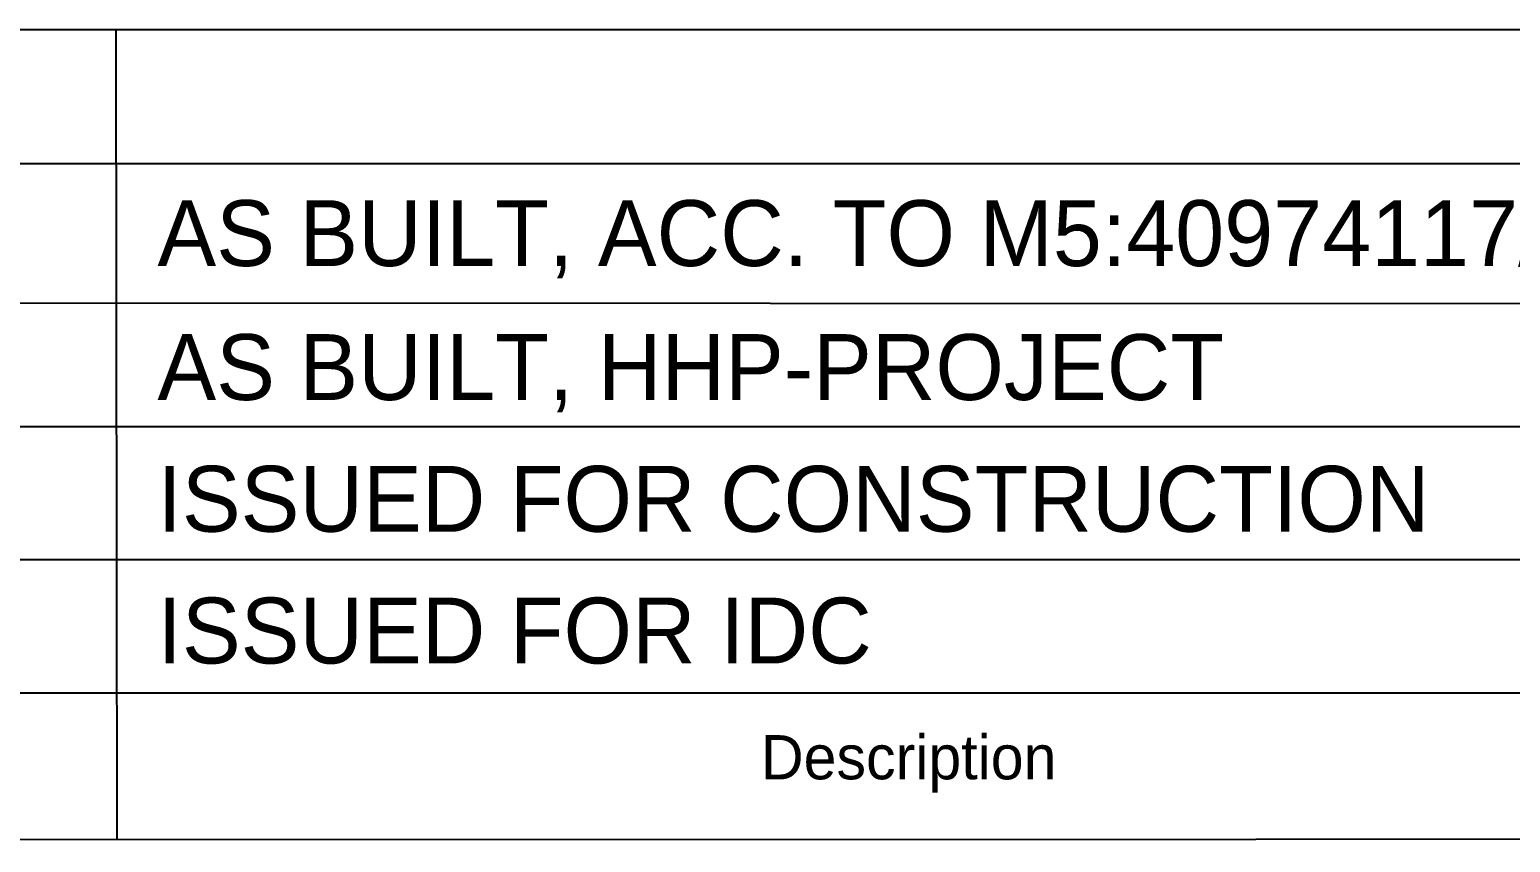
# Model space of a CAD drawing. Extents: x 0 to 841, y 0 to 594.
# Drawn here: x 683.2 to 750.6, y 120.4 to 157.4 of the extents above; entities that cross this region are included whole.
import ezdxf

# ---------------------------------------------------------------- set-up
doc = ezdxf.new("R2010")
doc.units = 0
doc.layers.add('01-LIN-025-A', color=7, linetype='Continuous')
doc.layers.add('02-LIN-025-B', color=7, linetype='Continuous')

msp = doc.modelspace()

# ---------------------------------------------------------------- linework, layer by layer
at = {"layer": '01-LIN-025-A'}
for p, q in [((687.106, 157.363), (687.143, 120.469)), ((648.825, 151.274), (829.269, 151.274)), ((648.827, 144.949), (829.268, 144.852)), ((648.828, 139.29), (829.27, 139.285)), ((648.817, 133.231), (829.275, 133.231)), ((648.813, 127.167), (829.263, 127.167))]:
    msp.add_line(p, q, dxfattribs=at)
for points in [[(648.784, 84.124), (648.838, 157.37), (829.263, 157.37)], [(829.257, 120.491), (648.808, 120.475)]]:
    msp.add_lwpolyline(points, dxfattribs=at)

# ---------------------------------------------------------------- texts
msp.add_text('Description', height=2.01251, dxfattribs=at).set_placement((716.495, 123.224))
at = {"layer": '02-LIN-025-B'}
for s, p in [('AS BUILT, ACC. TO M5:40974117/AO21168843', (689, 146.601)), ('AS BUILT, HHP-PROJECT', (689, 140.5)), ('ISSUED FOR CONSTRUCTION', (689, 134.5)), ('ISSUED FOR IDC ', (689, 128.5))]:
    msp.add_text(s, height=3, dxfattribs=at).set_placement(p)

doc.saveas('drawing.dxf')
